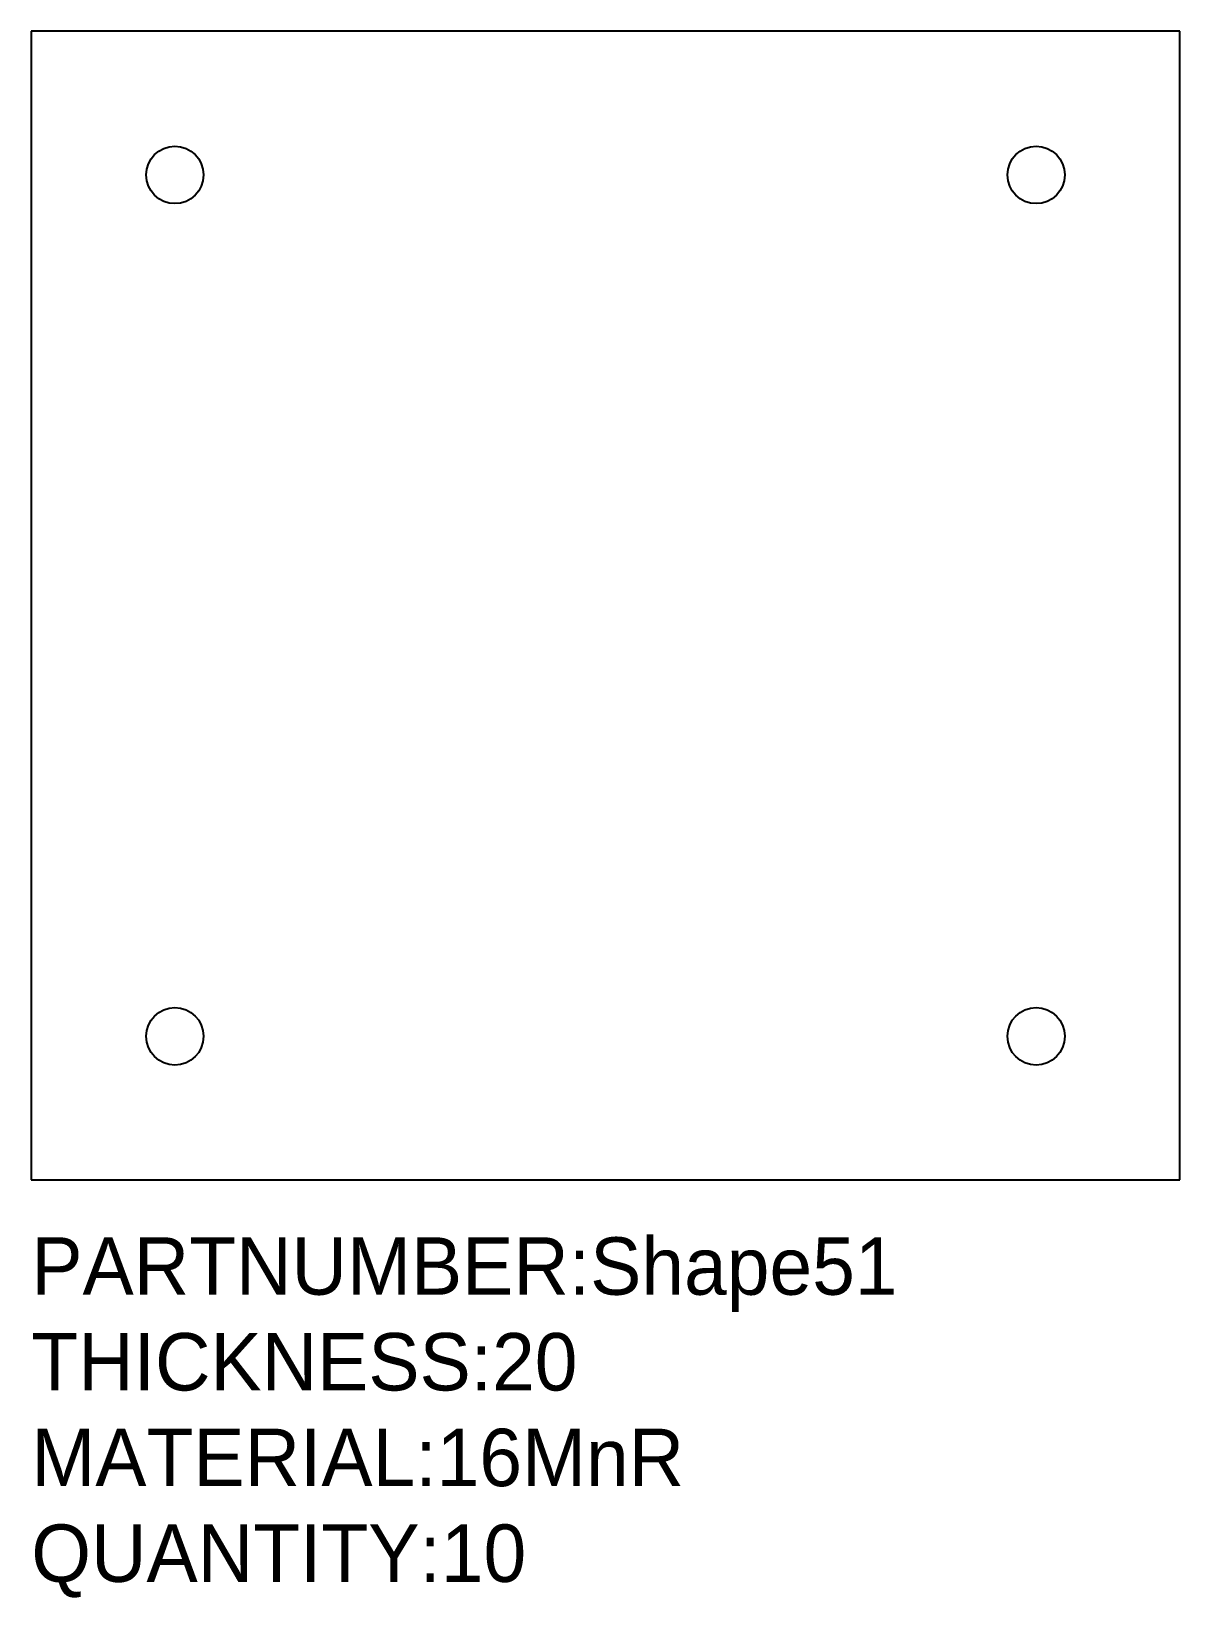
# Model space of a CAD drawing. Extents: x 0 to 200, y -73 to 200.
import ezdxf

# ---------------------------------------------------------------- set-up
doc = ezdxf.new("R2010")
doc.units = 0

msp = doc.modelspace()

# ---------------------------------------------------------------- linework, layer by layer
for p, q in [((200, 200), (0, 200)), ((0, 200), (0, 0)), ((200, 0), (200, 200)), ((0, 0), (200, 0))]:
    msp.add_line(p, q)
for centre in [(25, 175), (175, 175), (25, 25), (175, 25)]:
    msp.add_circle(centre, 5)

# ---------------------------------------------------------------- texts
for s, p in [('PARTNUMBER:Shape51', (0, -20)), ('THICKNESS:20', (0, -36.67)), ('MATERIAL:16MnR', (0, -53.33)), ('QUANTITY:10', (0, -70))]:
    msp.add_text(s, height=10).set_placement(p)

doc.saveas('drawing.dxf')
